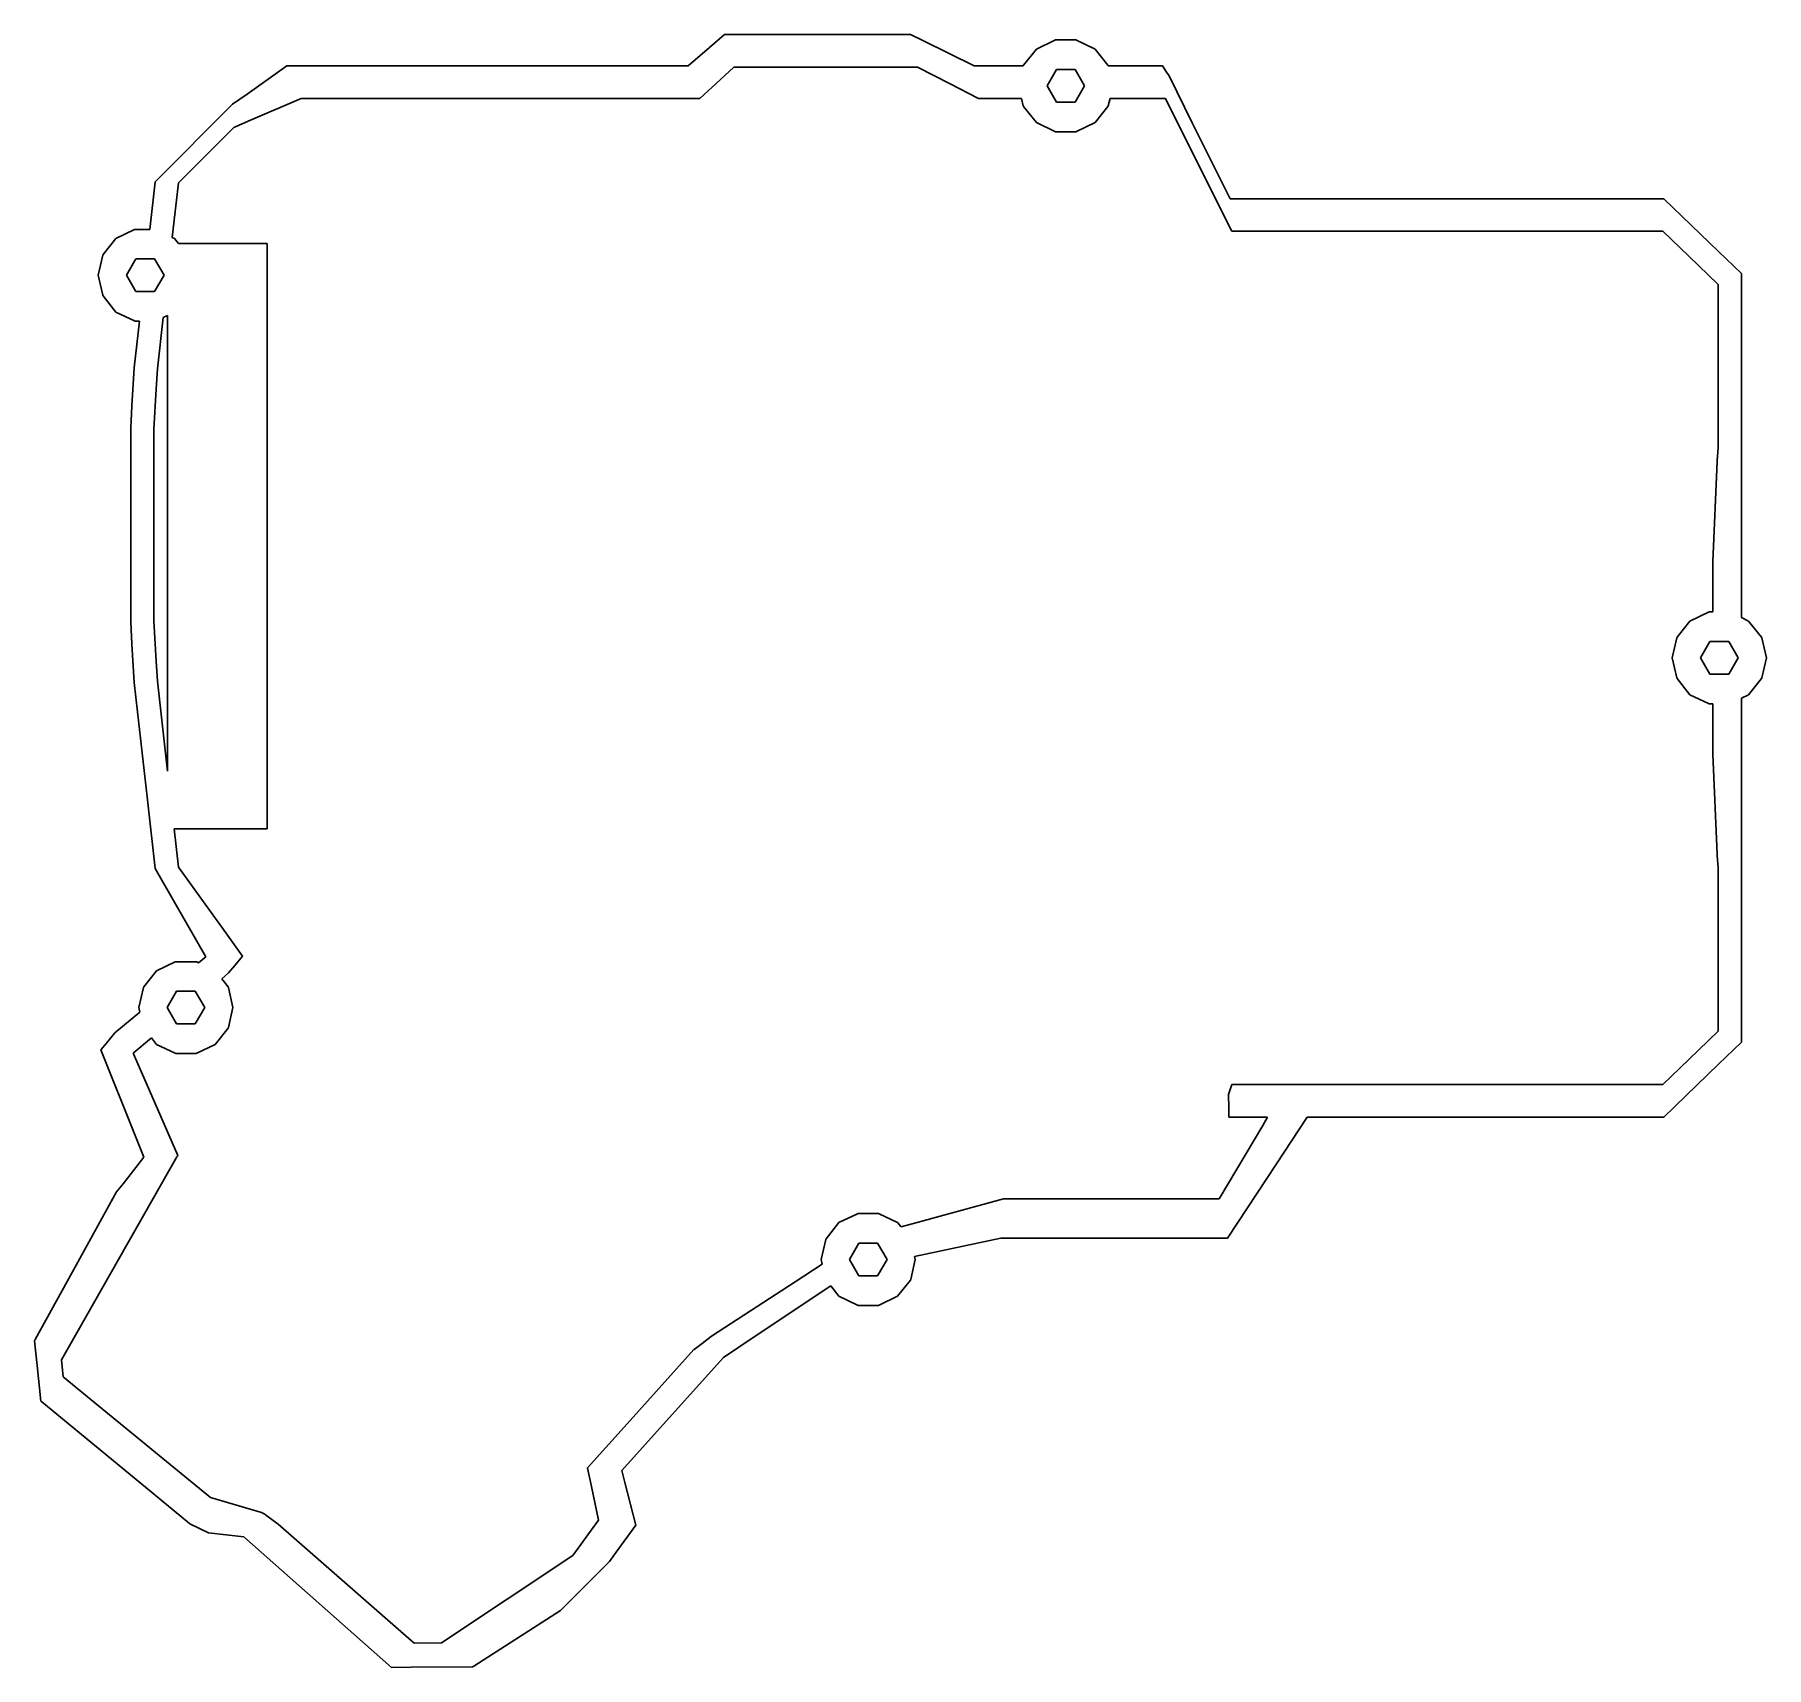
# Model space of a CAD drawing. Header units: metres. Extents: x -74 to 83, y -103 to 44.
import ezdxf

# ---------------------------------------------------------------- set-up
doc = ezdxf.new("R2010")
doc.units = ezdxf.units.M

msp = doc.modelspace()

# ---------------------------------------------------------------- linework, layer by layer
for p, q in [((-11.3727, 44.3028), (-12.7311, 43.1415)), ((1.92382, 44.3028), (-11.3727, 44.3028)), ((2.028, 44.3028), (1.92382, 44.3028)), ((5.43445, 44.3028), (2.028, 44.3028)), ((6.59706, 43.7312), (5.43445, 44.3028)), ((18.5199, 43.8267), (18.4885, 43.8116)), ((20.4126, 43.8267), (18.5199, 43.8267)), ((20.444, 43.8116), (20.4126, 43.8267)), ((-12.7311, 43.1415), (-14.6715, 41.4828)), ((11.1707, 41.4828), (6.59706, 43.7312)), ((16.8145, 43.0055), (15.6562, 41.5529)), ((18.4885, 43.8116), (16.8145, 43.0055)), ((22.118, 43.0055), (20.444, 43.8116)), ((23.2764, 41.5529), (22.118, 43.0055)), ((-50.9309, 41.4828), (-54.5243, 38.9403)), ((-50.9067, 41.4828), (-50.9309, 41.4828)), ((-45.7258, 41.4828), (-50.9067, 41.4828)), ((-35.2218, 41.4828), (-45.7258, 41.4828)), ((-33.738, 41.4828), (-35.2218, 41.4828)), ((-33.7032, 41.4828), (-33.738, 41.4828)), ((-30.8953, 41.4828), (-33.7032, 41.4828)), ((-23.7675, 41.4828), (-30.8953, 41.4828)), ((-23.7153, 41.4828), (-23.7675, 41.4828)), ((-14.6715, 41.4828), (-23.7153, 41.4828)), ((-11.7529, 40.2543), (-10.5417, 41.3685)), ((-10.5417, 41.3685), (-2.35617, 41.3685)), ((-2.35617, 41.3685), (6.07218, 41.3685)), ((6.07218, 41.3685), (9.0203, 39.8549)), ((15.6246, 41.4828), (11.1707, 41.4828)), ((15.6267, 41.4917), (15.6246, 41.4828)), ((15.6344, 41.5256), (15.6267, 41.4917)), ((15.6562, 41.5529), (15.6344, 41.5256)), ((17.7663, 39.6803), (18.6163, 41.1526)), ((18.6163, 41.1526), (20.3163, 41.1526)), ((20.3163, 41.1526), (21.1663, 39.6803)), ((23.2981, 41.5256), (23.2764, 41.5529)), ((23.3059, 41.4917), (23.2981, 41.5256)), ((23.3079, 41.4828), (23.3059, 41.4917)), ((24.2901, 41.4828), (23.3079, 41.4828)), ((24.3843, 41.4828), (24.2901, 41.4828)), ((28.2078, 41.4828), (24.3843, 41.4828)), ((28.5709, 40.9225), (28.2078, 41.4828)), ((28.7949, 40.5769), (28.5709, 40.9225)), ((-13.6072, 38.5485), (-11.7529, 40.2543)), ((9.0203, 39.8549), (11.5649, 38.5485)), ((18.6163, 38.2081), (17.7663, 39.6803)), ((21.1663, 39.6803), (20.3163, 38.2081)), ((30.8989, 36.3443), (28.7949, 40.5769)), ((-55.8274, 38.0184), (-62.8274, 31.0184)), ((-54.5243, 38.9403), (-55.8274, 38.0184)), ((-54.209, 36.5745), (-49.6412, 38.5485)), ((-49.6412, 38.5485), (-37.8921, 38.5485)), ((-37.8921, 38.5485), (-37.8736, 38.5485)), ((-37.8736, 38.5485), (-33.9896, 38.5485)), ((-33.9896, 38.5485), (-31.1376, 38.5485)), ((-31.1376, 38.5485), (-29.8903, 38.5485)), ((-29.8903, 38.5485), (-18.8473, 38.5485)), ((-18.8473, 38.5485), (-18.8229, 38.5485)), ((-18.8229, 38.5485), (-13.6072, 38.5485)), ((11.5649, 38.5485), (15.4716, 38.5485)), ((15.4716, 38.5485), (15.6267, 37.869)), ((15.6267, 37.869), (15.6344, 37.835)), ((15.6344, 37.835), (15.6562, 37.8078)), ((15.6562, 37.8078), (16.8145, 36.3552)), ((20.3163, 38.2081), (18.6163, 38.2081)), ((22.118, 36.3552), (23.2764, 37.8078)), ((23.2764, 37.8078), (23.2981, 37.835)), ((23.2981, 37.835), (23.3059, 37.869)), ((23.3059, 37.869), (23.4609, 38.5485)), ((23.4609, 38.5485), (28.4672, 38.5485)), ((28.4672, 38.5485), (31.1616, 33.1506)), ((-55.7274, 35.9184), (-54.209, 36.5745)), ((16.8145, 36.3552), (18.4885, 35.5491)), ((20.444, 35.5491), (22.118, 36.3552)), ((34.3097, 29.4828), (30.8989, 36.3443)), ((-60.7274, 30.9184), (-55.7274, 35.9184)), ((18.4885, 35.5491), (18.5199, 35.5339)), ((18.5199, 35.5339), (20.4126, 35.5339)), ((20.4126, 35.5339), (20.444, 35.5491)), ((31.1616, 33.1506), (34.4573, 26.5485)), ((-62.8274, 31.0184), (-63.3151, 26.7112)), ((-61.2855, 25.9902), (-60.7274, 30.9184)), ((44.9281, 29.4828), (34.3097, 29.4828)), ((51.5058, 29.4828), (44.9281, 29.4828)), ((54.3719, 29.4828), (51.5058, 29.4828)), ((73.5211, 29.4828), (54.3719, 29.4828)), ((78.4574, 24.7147), (73.5211, 29.4828)), ((-64.7068, 26.6961), (-66.3807, 25.89)), ((-64.6754, 26.7112), (-64.7068, 26.6961)), ((-63.3151, 26.7112), (-64.6754, 26.7112)), ((-66.3807, 25.89), (-67.5391, 24.4374)), ((-61.0773, 25.89), (-61.2855, 25.9902)), ((-60.7241, 25.4471), (-61.0773, 25.89)), ((-52.7116, 25.4471), (-60.7241, 25.4471)), ((-52.7116, -27.4471), (-52.7116, 25.4471)), ((34.4573, 26.5485), (43.3246, 26.5485)), ((43.3246, 26.5485), (51.7386, 26.5485)), ((51.7386, 26.5485), (53.8346, 26.5485)), ((53.8346, 26.5485), (56.2211, 26.5485)), ((56.2211, 26.5485), (73.4211, 26.5485)), ((73.4211, 26.5485), (75.7594, 24.2899)), ((-67.5686, 24.3762), (-67.982, 22.5649)), ((-67.5609, 24.4102), (-67.5686, 24.3762)), ((-67.5391, 24.4374), (-67.5609, 24.4102)), ((-65.429, 22.5649), (-64.579, 24.0371)), ((-64.579, 24.0371), (-62.879, 24.0371)), ((-62.879, 24.0371), (-62.029, 22.5649)), ((75.7594, 24.2899), (78.4211, 21.7188)), ((80.5211, 22.7213), (78.4574, 24.7147)), ((-67.982, 22.5649), (-67.5686, 20.7535)), ((-64.579, 21.0926), (-65.429, 22.5649)), ((-62.029, 22.5649), (-62.879, 21.0926)), ((80.5211, 22.6531), (80.5211, 22.7213)), ((80.5211, 6.96211), (80.5211, 22.6531)), ((80.5211, 22.6531), (80.5211, 22.6531)), ((-67.5686, 20.7535), (-67.5609, 20.7195)), ((-67.5609, 20.7195), (-67.5391, 20.6923)), ((-67.5391, 20.6923), (-66.3807, 19.2397)), ((-62.879, 21.0926), (-64.579, 21.0926)), ((78.4211, 21.7188), (78.4211, 14.5966)), ((-66.3807, 19.2397), (-64.7068, 18.4336)), ((-62.106, 18.7443), (-61.7116, 18.9343)), ((-61.7116, 18.9343), (-61.7116, -22.2274)), ((-64.2542, 18.4185), (-64.7306, 14.2113)), ((-64.7068, 18.4336), (-64.6754, 18.4185)), ((-64.6754, 18.4185), (-64.2542, 18.4185)), ((-62.6306, 14.1113), (-62.106, 18.7443)), ((-64.7306, 14.2113), (-64.9226, 10.7614)), ((-62.732, 12.2893), (-62.6306, 14.1113)), ((78.4211, 14.5966), (78.4211, 6.96209)), ((-62.9345, 8.65), (-62.732, 12.2893)), ((-64.9226, 10.7614), (-65.0345, 8.75)), ((-65.0345, 8.75), (-65.0345, -8.75)), ((-62.9345, -8.65), (-62.9345, 8.65)), ((78.4211, 6.96209), (78.3244, 5.84095)), ((80.5211, -8.36101), (80.5211, 6.96211)), ((78.3193, 5.72652), (77.9232, -3.3)), ((78.3242, 5.83895), (78.3193, 5.72652)), ((78.3244, 5.84095), (78.3242, 5.83895)), ((77.9232, -3.3), (77.9232, -7.85361)), ((-65.0345, -8.75), (-64.9226, -10.7614)), ((-62.732, -12.2893), (-62.9345, -8.65)), ((75.8694, -8.67486), (74.711, -10.1274)), ((77.5433, -7.86873), (75.8694, -8.67486)), ((77.5747, -7.85361), (77.5433, -7.86873)), ((77.9232, -7.85361), (77.5747, -7.85361)), ((81.1728, -8.67486), (80.5211, -8.36101)), ((82.3312, -10.1274), (81.1728, -8.67486)), ((-64.9226, -10.7614), (-64.7306, -14.2113)), ((74.6815, -10.1887), (74.2681, -12)), ((74.6893, -10.1547), (74.6815, -10.1887)), ((74.711, -10.1274), (74.6893, -10.1547)), ((76.8211, -12), (77.6711, -10.5278)), ((77.6711, -10.5278), (79.3711, -10.5278)), ((79.3711, -10.5278), (80.2211, -12)), ((82.353, -10.1547), (82.3312, -10.1274)), ((82.3607, -10.1887), (82.353, -10.1547)), ((82.7741, -12), (82.3607, -10.1887)), ((-62.6306, -14.1113), (-62.732, -12.2893)), ((74.2681, -12), (74.6815, -13.8113)), ((77.6711, -13.4722), (76.8211, -12)), ((80.2211, -12), (79.3711, -13.4722)), ((82.3607, -13.8113), (82.7741, -12)), ((74.6815, -13.8113), (74.6893, -13.8453)), ((74.6893, -13.8453), (74.711, -13.8726)), ((74.711, -13.8726), (75.8694, -15.3251)), ((79.3711, -13.4722), (77.6711, -13.4722)), ((81.1728, -15.3251), (82.3312, -13.8726)), ((82.3312, -13.8726), (82.353, -13.8453)), ((82.353, -13.8453), (82.3607, -13.8113)), ((-64.7306, -14.2113), (-63.5284, -24.8284)), ((-61.7116, -22.2274), (-62.6306, -14.1113)), ((75.8694, -15.3251), (77.5433, -16.1313)), ((80.5211, -15.639), (81.1728, -15.3251)), ((80.5211, -30.9621), (80.5211, -15.639)), ((77.5433, -16.1313), (77.5747, -16.1464)), ((77.5747, -16.1464), (77.9232, -16.1464)), ((77.9232, -16.1464), (77.9232, -20.7)), ((77.9232, -20.7), (78.3193, -29.7265)), ((-63.5284, -24.8284), (-62.8274, -31.0184)), ((-60.7274, -30.9184), (-61.1205, -27.4471)), ((-61.1205, -27.4471), (-52.7116, -27.4471)), ((78.3193, -29.7265), (78.3242, -29.8389)), ((-62.8274, -31.0184), (-60.9272, -34.3353)), ((-56.6057, -36.6235), (-60.7274, -30.9184)), ((78.3242, -29.8389), (78.3244, -29.8409)), ((78.3244, -29.8409), (78.4211, -30.9621)), ((78.4211, -30.9621), (78.4211, -38.5966)), ((80.5211, -46.6531), (80.5211, -30.9621)), ((-60.9272, -34.3353), (-58.256, -38.9979)), ((-54.9343, -38.937), (-56.6057, -36.6235)), ((-58.256, -38.9979), (-58.9034, -39.5411)), ((-55.629, -39.7841), (-54.9343, -38.937)), ((-54.9343, -38.937), (-54.9343, -38.937)), ((78.4211, -38.5966), (78.4211, -45.7188)), ((-62.6998, -40.2668), (-63.8582, -41.7194)), ((-61.0259, -39.4607), (-62.6998, -40.2668)), ((-60.9945, -39.4456), (-61.0259, -39.4607)), ((-59.1017, -39.4456), (-60.9945, -39.4456)), ((-59.0703, -39.4607), (-59.1017, -39.4456)), ((-58.9034, -39.5411), (-59.0703, -39.4607)), ((-56.8165, -40.994), (-56.1902, -40.4684)), ((-56.1902, -40.4684), (-55.629, -39.7842)), ((-56.1902, -40.4684), (-56.1902, -40.4684)), ((-55.629, -39.7842), (-55.629, -39.7841)), ((-63.8877, -41.7806), (-64.3011, -43.592)), ((-63.88, -41.7467), (-63.8877, -41.7806)), ((-63.8582, -41.7194), (-63.88, -41.7467)), ((-61.7481, -43.592), (-60.8981, -42.1197)), ((-60.8981, -42.1197), (-59.1981, -42.1197)), ((-59.1981, -42.1197), (-58.3481, -43.592)), ((-56.238, -41.7194), (-56.8165, -40.994)), ((-56.2163, -41.7467), (-56.238, -41.7194)), ((-56.2085, -41.7806), (-56.2163, -41.7467)), ((-55.7951, -43.592), (-56.2085, -41.7806)), ((-64.3011, -43.592), (-64.2095, -43.9935)), ((-60.8981, -45.0642), (-61.7481, -43.592)), ((-58.3481, -43.592), (-59.1981, -45.0642)), ((-56.2085, -45.4033), (-55.7951, -43.592)), ((-64.2095, -43.9935), (-66.4685, -45.889)), ((-59.1981, -45.0642), (-60.8981, -45.0642)), ((-67.2245, -46.8108), (-67.7244, -47.4205)), ((-66.4685, -45.889), (-67.2245, -46.8108)), ((-66.4685, -45.889), (-66.4685, -45.889)), ((-64.8157, -47.7061), (-63.1711, -46.3261)), ((-63.1711, -46.3261), (-62.6998, -46.9171)), ((-62.6998, -46.9171), (-61.0259, -47.7232)), ((-59.0703, -47.7232), (-57.3964, -46.9171)), ((-57.3964, -46.9171), (-56.238, -45.4645)), ((-56.238, -45.4645), (-56.2163, -45.4373)), ((-56.2163, -45.4373), (-56.2085, -45.4033)), ((78.4211, -45.7188), (75.7594, -48.2899)), ((78.4574, -48.7147), (80.5211, -46.7213)), ((80.5211, -46.7213), (80.5211, -46.6531)), ((80.5211, -46.6531), (80.5211, -46.6531)), ((-67.7244, -47.4205), (-64.6873, -54.9925)), ((-63.8499, -49.9145), (-64.8157, -47.7061)), ((-61.0259, -47.7232), (-60.9945, -47.7384)), ((-60.9945, -47.7384), (-59.1017, -47.7384)), ((-59.1017, -47.7384), (-59.0703, -47.7232)), ((75.7594, -48.2899), (73.4211, -50.5485)), ((-60.7702, -56.9561), (-63.8499, -49.9145)), ((73.5211, -53.4828), (78.4574, -48.7147)), ((34.2854, -51.077), (34.1627, -51.4543)), ((34.1627, -51.4543), (34.164, -51.5106)), ((34.164, -51.5106), (34.1895, -52.602)), ((34.4573, -50.5485), (34.2854, -51.077)), ((43.3246, -50.5485), (34.4573, -50.5485)), ((51.7386, -50.5485), (43.3246, -50.5485)), ((53.8346, -50.5485), (51.7386, -50.5485)), ((56.2211, -50.5485), (53.8346, -50.5485)), ((73.4211, -50.5485), (56.2211, -50.5485)), ((34.1895, -52.602), (34.2091, -53.4408)), ((37.2584, -54.236), (33.3369, -60.8699)), ((34.2091, -53.4408), (34.21, -53.4828)), ((34.21, -53.4828), (34.21, -53.4828)), ((34.21, -53.4828), (34.2664, -53.4828)), ((34.2664, -53.4828), (37.7037, -53.4828)), ((37.7037, -53.4828), (37.2584, -54.236)), ((38.4969, -57.7181), (41.283, -53.4828)), ((41.283, -53.4828), (44.9281, -53.4828)), ((44.9281, -53.4828), (51.5058, -53.4828)), ((51.5058, -53.4828), (54.3719, -53.4828)), ((54.3719, -53.4828), (73.5211, -53.4828)), ((-64.6873, -54.9925), (-63.845, -57.0925)), ((-71.2938, -75.43), (-60.8742, -57.0892)), ((-63.845, -57.0925), (-65.7302, -59.5054)), ((-60.8742, -57.0892), (-60.8718, -57.0861)), ((-60.8742, -57.0892), (-60.8742, -57.0892)), ((-60.8718, -57.0861), (-60.8206, -57.0206)), ((-60.8206, -57.0206), (-60.8203, -57.0202)), ((-60.8206, -57.0206), (-60.8206, -57.0206)), ((-60.8203, -57.0202), (-60.7702, -56.9561)), ((-60.8203, -57.0202), (-60.8203, -57.0202)), ((34.0762, -64.4386), (38.4969, -57.7181)), ((-66.3078, -60.2447), (-70.2903, -67.4682)), ((-65.7304, -59.5056), (-66.3078, -60.2447)), ((-65.7302, -59.5054), (-65.7304, -59.5056)), ((13.8377, -60.8699), (9.77221, -61.9858)), ((27.193, -60.8699), (13.8377, -60.8699)), ((33.3369, -60.8699), (27.193, -60.8699)), ((0.63498, -62.2169), (-1.03895, -63.023)), ((0.66638, -62.2018), (0.63498, -62.2169)), ((2.55915, -62.2018), (0.66638, -62.2018)), ((2.59055, -62.2169), (2.55915, -62.2018)), ((4.26448, -63.023), (2.59055, -62.2169)), ((9.77221, -61.9858), (4.5749, -63.4123)), ((-1.03895, -63.023), (-2.19735, -64.4756)), ((4.5749, -63.4123), (4.26448, -63.023)), ((-2.22683, -64.5368), (-2.64025, -66.3481)), ((-2.21907, -64.5028), (-2.22683, -64.5368)), ((-2.19735, -64.4756), (-2.21907, -64.5028)), ((-0.08724, -66.3481), (0.76277, -64.8759)), ((0.76277, -64.8759), (2.46276, -64.8759)), ((2.46276, -64.8759), (3.31276, -66.3481)), ((5.80233, -66.0702), (13.5922, -64.4386)), ((13.5922, -64.4386), (21.4072, -64.4386)), ((21.4072, -64.4386), (21.4506, -64.4386)), ((21.4506, -64.4386), (34.0762, -64.4386)), ((-2.54286, -66.7748), (-4.97705, -68.3567)), ((-2.64025, -66.3481), (-2.54286, -66.7748)), ((0.76277, -67.8204), (-0.08724, -66.3481)), ((3.31276, -66.3481), (2.46276, -67.8204)), ((5.45236, -68.1595), (5.86578, -66.3481)), ((5.86578, -66.3481), (5.80233, -66.0702)), ((-70.2903, -67.4682), (-73.6605, -73.5809)), ((-4.97705, -68.3567), (-12.5391, -73.271)), ((-8.78252, -73.4101), (-1.78294, -68.7404)), ((-1.78294, -68.7404), (-1.03895, -69.6733)), ((2.46276, -67.8204), (0.76277, -67.8204)), ((4.26448, -69.6733), (5.42287, -68.2207)), ((5.42287, -68.2207), (5.4446, -68.1935)), ((5.4446, -68.1935), (5.45236, -68.1595)), ((-1.03895, -69.6733), (0.63498, -70.4794)), ((2.59055, -70.4794), (4.26448, -69.6733)), ((0.63498, -70.4794), (0.66638, -70.4945)), ((0.66638, -70.4945), (2.55915, -70.4945)), ((2.55915, -70.4945), (2.59055, -70.4794)), ((-12.5391, -73.271), (-13.4049, -73.9319)), ((-11.466, -75.2005), (-8.78252, -73.4101)), ((-73.6605, -73.5809), (-73.7202, -73.6892)), ((-73.7202, -73.6892), (-73.4887, -75.9336)), ((-73.6605, -73.5809), (-73.6605, -73.5809)), ((-14.1356, -74.4973), (-19.8973, -80.8964)), ((-14.1134, -74.4727), (-14.1356, -74.4973)), ((-13.4049, -73.9319), (-14.1134, -74.4727)), ((-73.4887, -75.9336), (-73.1559, -79.1617)), ((-71.1468, -76.9472), (-71.2938, -75.43)), ((-16.3821, -80.6603), (-11.466, -75.2005)), ((-68.6164, -79.0197), (-71.1468, -76.9472)), ((-73.1559, -79.1617), (-73.0979, -79.2094)), ((-73.0979, -79.2094), (-73.0785, -79.2253)), ((-73.0785, -79.2253), (-73.0785, -79.2253)), ((-73.0785, -79.2253), (-63.7044, -86.9237)), ((-57.8166, -87.8652), (-68.6164, -79.0197)), ((-19.8973, -80.8964), (-23.7462, -85.171)), ((-20.6661, -85.4182), (-16.3821, -80.6603)), ((-23.7462, -85.171), (-23.7658, -85.1928)), ((-23.7658, -85.1928), (-23.4088, -86.8493)), ((-23.7462, -85.171), (-23.7462, -85.171)), ((-20.3871, -86.5039), (-20.6661, -85.4182)), ((-20.6661, -85.4182), (-20.6661, -85.4182)), ((-63.7044, -86.9237), (-59.7103, -90.2038)), ((-23.4088, -86.8493), (-22.7532, -89.8924)), ((-19.3985, -90.3507), (-20.3871, -86.5039)), ((-53.2084, -89.205), (-57.8166, -87.8652)), ((-57.8166, -87.8652), (-57.8166, -87.8652)), ((-59.7103, -90.2038), (-59.6856, -90.2241)), ((-59.6856, -90.2241), (-57.9985, -91.0479)), ((-52.9323, -89.3716), (-53.2084, -89.205)), ((-52.8576, -89.4259), (-52.9323, -89.3716)), ((-52.1778, -89.9198), (-52.8576, -89.4259)), ((-51.702, -90.2655), (-52.1778, -89.9198)), ((-39.4244, -101.007), (-51.702, -90.2655)), ((-22.7532, -89.8924), (-25.0884, -93.1065)), ((-21.1617, -92.7775), (-19.3985, -90.3507)), ((-57.9985, -91.0479), (-54.8055, -91.3987)), ((-54.8055, -91.3987), (-41.4608, -103.198)), ((-25.0884, -93.1065), (-36.9635, -100.974)), ((-24.247, -96.1065), (-21.7809, -93.6298)), ((-21.7809, -93.6298), (-21.1617, -92.7775)), ((-26.1923, -98.0603), (-24.247, -96.1065)), ((-30.3169, -100.704), (-26.1923, -98.0603)), ((-36.9635, -100.974), (-39.4244, -101.007)), ((-34.0452, -103.094), (-30.3169, -100.704)), ((-41.4608, -103.198), (-39.6901, -103.189)), ((-39.6901, -103.189), (-34.153, -103.163)), ((-34.153, -103.163), (-34.0876, -103.121)), ((-34.0876, -103.121), (-34.0452, -103.094)), ((-34.0452, -103.094), (-34.0452, -103.094))]:
    msp.add_line(p, q)

doc.saveas('drawing.dxf')
